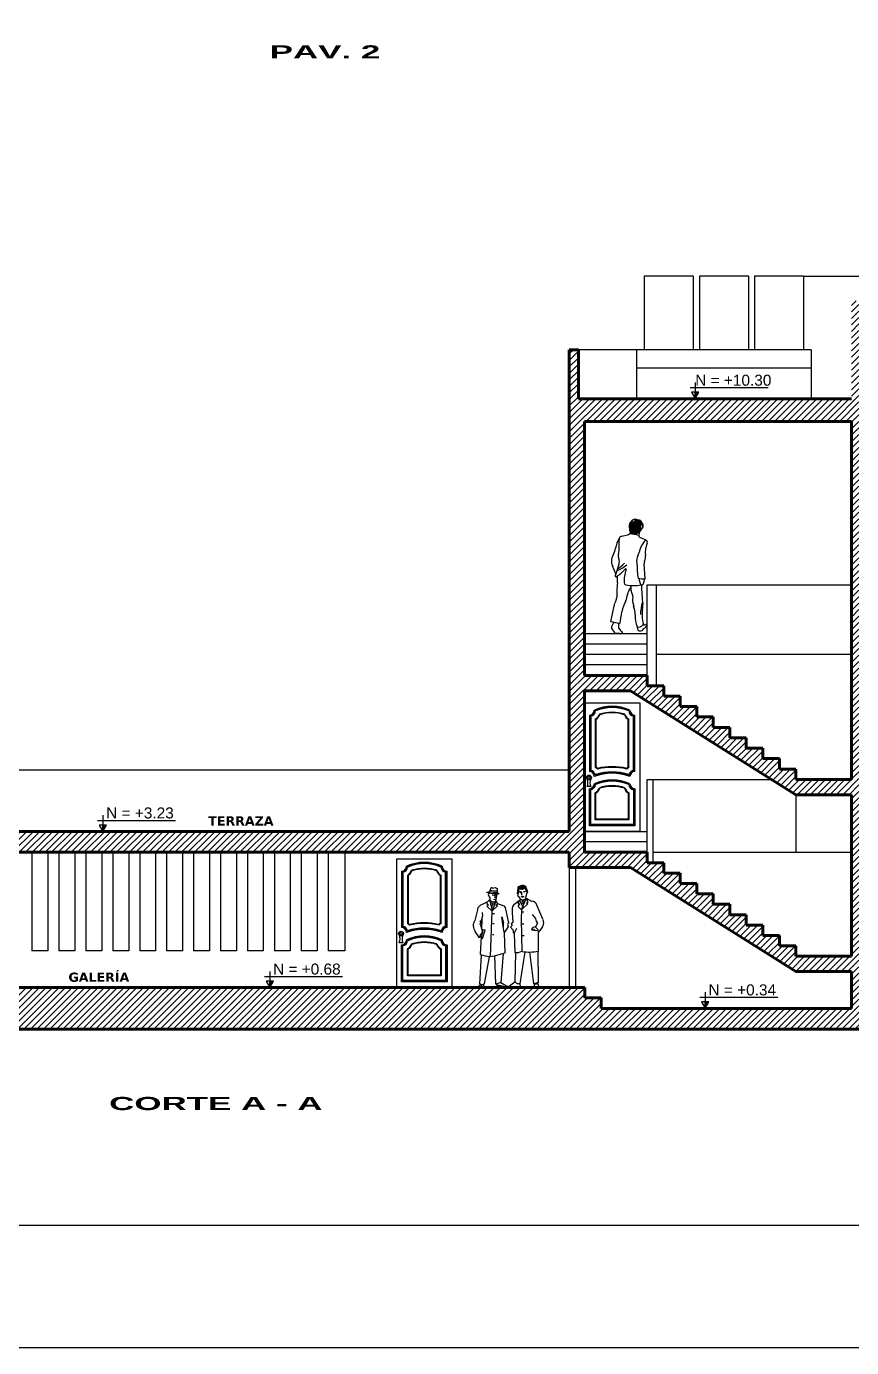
# Model space of a CAD drawing. Header units: inches. Extents: x 20.7 to 104.8, y 84.5 to 143.9.
# Drawn here: x 52.3 to 65.79, y 84.49 to 106.07 of the extents above; entities that cross this region are included whole.
import ezdxf

# ---------------------------------------------------------------- set-up
doc = ezdxf.new("R2010")
doc.units = ezdxf.units.IN
doc.header["$MEASUREMENT"] = 0
for name, color, linetype in [('Cotas', 60, 'Continuous'), ('Formato', 77, 'Continuous'), ('Gradas', 3, 'Continuous'), ('Pared lejana', 152, 'Continuous'), ('Personas', 241, 'Continuous'), ('Puertas', 1, 'Continuous'), ('Texto', 98, 'Continuous'), ('Textura piso', 8, 'Continuous'), ('Ventana', 4, 'Continuous')]:
    doc.layers.add(name, color=color, linetype=linetype)
doc.layers.add('Paredes', color=5, linetype='Continuous', lineweight=80)
doc.styles.add('SANSSERIFBOLD', font='sasb____.pfb', dxfattribs={"width": 0.85, "height": 0.6})
doc.styles.get("Standard").update_dxf_attribs({"font": 'arial.ttf'})

# ---------------------------------------------------------------- blocks, each defined once
blk = doc.blocks.new('Puerta ele')
at = {"layer": 'Puertas', "linetype": 'Continuous'}
for p, q in [((330.196, 32.366), (330.196, 34.466)), ((330.196, 34.466), (331.096, 34.466)), ((331.096, 34.466), (331.096, 32.366)), ((330.274, 34.267), (330.274, 33.346)), ((330.285, 34.257), (330.285, 33.356)), ((330.296, 34.248), (330.296, 33.365)), ((330.371, 34.199), (330.371, 33.414)), ((330.382, 34.193), (330.382, 33.42)), ((330.91, 33.42), (330.91, 34.193)), ((330.921, 33.414), (330.921, 34.199)), ((330.996, 33.365), (330.996, 34.248)), ((331.007, 33.356), (331.007, 34.257)), ((331.018, 33.346), (331.018, 34.267)), ((330.297, 33.098), (330.238, 33.098)), ((330.274, 32.458), (330.274, 33.064)), ((330.285, 32.469), (330.285, 33.054)), ((330.296, 32.48), (330.296, 33.045)), ((330.996, 33.045), (330.996, 32.48)), ((331.007, 33.054), (331.007, 32.469)), ((331.018, 33.064), (331.018, 32.458)), ((330.371, 32.555), (330.371, 32.996)), ((330.382, 32.566), (330.382, 32.99)), ((330.91, 32.99), (330.91, 32.566)), ((330.921, 32.996), (330.921, 32.555)), ((331.018, 32.458), (330.274, 32.458)), ((331.007, 32.469), (330.285, 32.469)), ((330.996, 32.48), (330.296, 32.48)), ((330.921, 32.555), (330.371, 32.555)), ((330.91, 32.566), (330.382, 32.566)), ((331.096, 32.366), (330.196, 32.366))]:
    blk.add_line(p, q, dxfattribs=at)
for radius in [0.039, 0.0194]:
    blk.add_circle((330.267, 33.248), radius, dxfattribs=at)
for centre, radius, start, end in [((330.274, 34.348), 0.0807, 270, 360), ((330.274, 34.348), 0.0915, 276.7563, 355.959), ((330.274, 34.348), 0.102, 282.1532, 352.5847), ((330.646, 33.715), 0.696, 65.282, 114.718), ((330.646, 33.709), 0.691, 66.0655, 113.9345), ((330.646, 33.703), 0.687, 66.8231, 113.1769), ((331.018, 34.348), 0.102, 187.4153, 257.8468), ((331.018, 34.348), 0.0915, 184.041, 263.2437), ((331.018, 34.348), 0.0807, 180, 270), ((330.274, 34.348), 0.178, 303.0557, 338.1439), ((330.274, 34.348), 0.188, 304.8499, 336.776), ((330.646, 33.649), 0.665, 71.8684, 108.1316), ((330.646, 33.64), 0.664, 72.5911, 107.4089), ((331.018, 34.348), 0.188, 203.224, 235.1501), ((331.018, 34.348), 0.178, 201.8561, 236.9443), ((330.274, 33.265), 0.0807, 0, 90), ((330.274, 33.265), 0.0915, 9.8943, 83.2437), ((330.274, 33.265), 0.102, 17.2566, 77.8468), ((330.646, 32.462), 0.854, 70.0822, 109.9178), ((330.646, 32.444), 0.882, 71.3895, 108.6105), ((330.274, 33.265), 0.178, 42.8508, 56.9443), ((330.646, 32.428), 0.909, 72.4562, 107.5438), ((330.274, 33.265), 0.188, 44.874, 55.1501), ((330.646, 32.327), 1.086, 77.1532, 102.8468), ((330.646, 32.312), 1.111, 77.6199, 102.3801), ((331.018, 33.265), 0.188, 124.8499, 135.126), ((331.018, 33.265), 0.178, 123.0557, 137.1492), ((331.018, 33.265), 0.102, 102.1532, 162.7434), ((331.018, 33.265), 0.0915, 96.7563, 170.1057), ((331.018, 33.265), 0.0807, 90, 180), ((330.092, 33.161), 0.159, 336.6196, 22.0435), ((330.274, 33.145), 0.0807, 270, 360), ((330.443, 33.161), 0.159, 157.9565, 203.3804), ((330.274, 33.145), 0.0915, 276.7563, 355.959), ((330.274, 33.145), 0.102, 282.1532, 352.5847), ((330.646, 32.513), 0.696, 65.282, 114.718), ((330.646, 32.506), 0.691, 66.0655, 113.9345), ((330.274, 33.145), 0.178, 303.0557, 338.1439), ((330.646, 32.5), 0.687, 66.8231, 113.1769), ((330.274, 33.145), 0.188, 304.8499, 336.776), ((330.646, 32.447), 0.665, 71.8684, 108.1316), ((330.646, 32.437), 0.664, 72.5911, 107.4089), ((331.018, 33.145), 0.188, 203.224, 235.1501), ((331.018, 33.145), 0.178, 201.8561, 236.9443), ((331.018, 33.145), 0.102, 187.4153, 257.8468), ((331.018, 33.145), 0.0915, 184.041, 263.2437), ((331.018, 33.145), 0.0807, 180, 270)]:
    blk.add_arc(centre, radius, start, end, dxfattribs=at)
blk = doc.blocks.new('person')
at = {"layer": 'Personas', "true_color": 0x2f3232}
h = blk.add_hatch(dxfattribs=at)
h.set_pattern_fill('ANSI38', color=250, scale=0.05, style=0)
h.set_pattern_definition([(45, (367.752759, 28.646932), (-0.00441942, 0.00441942), []), (135, (367.752759, 28.646932), (-0.01325825, 0.00441942), [0.015625, -0.009375])])
h.paths.add_polyline_path([(367.722, 28.765), (367.681, 28.782), (367.654, 28.784), (367.594, 28.76), (367.582, 28.66), (367.593, 28.647), (367.599, 28.647), (367.606, 28.73), (367.662, 28.715), (367.711, 28.741), (367.746, 28.667), (367.745, 28.664), (367.753, 28.673)])
at = {"layer": 'Personas', "color": 36}
for p, q in [((367.131, 28.683), (367.153, 28.751)), ((367.14, 28.707), (367.201, 28.697)), ((367.153, 28.751), (367.168, 28.749)), ((367.168, 28.749), (367.179, 28.742)), ((367.179, 28.742), (367.219, 28.749)), ((367.219, 28.749), (367.252, 28.733)), ((367.252, 28.733), (367.254, 28.67)), ((367.08, 28.668), (367.131, 28.683)), ((367.179, 28.646), (367.08, 28.668)), ((367.131, 28.684), (367.191, 28.672)), ((367.285, 28.647), (367.179, 28.646)), ((367.191, 28.672), (367.254, 28.671)), ((367.201, 28.697), (367.253, 28.697)), ((367.254, 28.67), (367.285, 28.647)), ((367.549, 27.21), (367.557, 27.682)), ((367.704, 27.7), (367.626, 27.178)), ((367.853, 27.179), (367.785, 27.701)), ((367.918, 27.705), (367.925, 27.196)), ((367.582, 27.179), (367.549, 27.21)), ((367.925, 27.196), (367.853, 27.179)), ((367.626, 27.178), (367.582, 27.179))]:
    blk.add_line(p, q, dxfattribs=at)
at = {"layer": 'Personas', "color": 250, "true_color": 0x2f3232}
for p, q in [((367.594, 28.76), (367.582, 28.66)), ((367.654, 28.784), (367.594, 28.76)), ((367.681, 28.782), (367.654, 28.784)), ((367.722, 28.765), (367.681, 28.782)), ((367.753, 28.673), (367.722, 28.765)), ((367.582, 28.66), (367.593, 28.647)), ((367.593, 28.647), (367.599, 28.647)), ((367.645, 28.597), (367.67, 28.611)), ((367.67, 28.611), (367.695, 28.606)), ((367.745, 28.664), (367.753, 28.673))]:
    blk.add_line(p, q, dxfattribs=at)
at = {"layer": 'Personas'}
for p, q in [((367.606, 28.73), (367.598, 28.642)), ((367.662, 28.715), (367.606, 28.73)), ((367.711, 28.741), (367.662, 28.715)), ((367.746, 28.667), (367.711, 28.741)), ((367.114, 28.651), (367.107, 28.634)), ((367.107, 28.634), (367.121, 28.596)), ((367.126, 28.648), (367.114, 28.651)), ((367.121, 28.596), (367.132, 28.583)), ((367.126, 28.658), (367.126, 28.648)), ((367.13, 28.548), (367.173, 28.518)), ((367.132, 28.583), (367.132, 28.583)), ((367.132, 28.583), (367.132, 28.551)), ((367.172, 28.629), (367.202, 28.626)), ((367.173, 28.518), (367.231, 28.527)), ((367.194, 28.554), (367.226, 28.558)), ((367.217, 28.58), (367.208, 28.579)), ((367.242, 28.627), (367.217, 28.624)), ((367.217, 28.624), (367.217, 28.58)), ((367.231, 28.528), (367.253, 28.646)), ((367.253, 28.507), (367.231, 28.53)), ((367.598, 28.642), (367.584, 28.638)), ((367.584, 28.638), (367.596, 28.602)), ((367.596, 28.602), (367.609, 28.597)), ((367.609, 28.597), (367.635, 28.557)), ((367.634, 28.681), (367.618, 28.679)), ((367.627, 28.666), (367.638, 28.667)), ((367.656, 28.674), (367.634, 28.681)), ((367.659, 28.623), (367.656, 28.674)), ((367.667, 28.592), (367.678, 28.594)), ((367.683, 28.684), (367.714, 28.688)), ((367.687, 28.671), (367.696, 28.672)), ((367.724, 28.577), (367.727, 28.608)), ((367.727, 28.608), (367.746, 28.667)), ((367.838, 28.097), (367.812, 28.063)), ((367.812, 28.063), (367.828, 28.053)), ((367.828, 28.053), (367.861, 28.068)), ((367.876, 28.109), (367.838, 28.097)), ((367.861, 28.068), (367.852, 28.055)), ((367.852, 28.055), (367.905, 28.049))]:
    blk.add_line(p, q, dxfattribs=at)
at = {"layer": 'Personas', "color": 36, "true_color": 0x673d14}
for p, q in [((367.097, 28.517), (367.006, 28.471)), ((367.087, 28.507), (367.13, 28.548)), ((367.094, 28.473), (367.087, 28.507)), ((367.13, 28.544), (367.174, 28.376)), ((367.166, 28.518), (367.16, 28.503)), ((367.16, 28.503), (367.172, 28.491)), ((367.172, 28.491), (367.164, 28.421)), ((367.231, 28.527), (367.174, 28.367)), ((367.195, 28.517), (367.203, 28.495)), ((367.203, 28.495), (367.199, 28.489)), ((367.26, 28.473), (367.253, 28.507)), ((367.261, 28.491), (367.361, 28.451)), ((366.93, 28.387), (366.886, 28.211)), ((367.016, 28.287), (366.989, 28.191)), ((367.011, 28.343), (367.016, 28.287)), ((367.085, 28.447), (367.11, 28.469)), ((367.173, 28.363), (367.085, 28.447)), ((367.11, 28.469), (367.094, 28.473)), ((367.145, 27.623), (367.173, 28.363)), ((367.174, 28.367), (367.258, 28.451)), ((367.184, 28.326), (367.208, 28.326)), ((367.199, 28.489), (367.201, 28.459)), ((367.234, 28.467), (367.26, 28.473)), ((367.258, 28.451), (367.234, 28.467)), ((367.361, 28.451), (367.382, 28.426)), ((367.382, 28.426), (367.434, 28.195)), ((366.982, 28.153), (366.969, 28.155)), ((366.969, 28.155), (366.982, 28.14)), ((366.989, 28.191), (366.97, 28.198)), ((366.97, 28.198), (366.989, 28.175)), ((366.989, 28.175), (366.982, 28.153)), ((366.982, 28.14), (367.014, 28.022)), ((367.002, 28.067), (367.011, 28.237)), ((367.011, 28.237), (367.009, 28.256)), ((367.183, 28.162), (367.206, 28.162)), ((367.349, 28.112), (367.328, 28.27)), ((367.328, 28.27), (367.356, 28.175)), ((367.37, 28.014), (367.349, 28.112)), ((367.356, 28.1), (367.356, 28.175)), ((367.435, 28.108), (367.37, 28.014)), ((367.445, 28.185), (367.42, 28.146)), ((367.42, 28.146), (367.435, 28.108)), ((367.434, 28.195), (367.445, 28.185)), ((366.965, 27.928), (366.896, 28.034)), ((366.977, 27.978), (366.965, 27.928)), ((366.975, 27.952), (366.994, 27.942)), ((367.014, 28.022), (366.977, 27.978)), ((366.98, 27.654), (366.996, 27.954)), ((367.019, 28.057), (366.992, 27.936)), ((366.995, 27.924), (367.016, 27.915)), ((367.016, 27.915), (367.057, 28.051)), ((367.057, 28.051), (367.019, 28.057)), ((367.176, 27.982), (367.2, 27.982)), ((367.368, 28.01), (367.379, 27.68))]:
    blk.add_line(p, q, dxfattribs=at)
at = {"layer": 'Personas', "color": 37}
for p, q in [((367.527, 28.474), (367.633, 28.555)), ((367.602, 28.476), (367.607, 28.535)), ((367.62, 28.545), (367.671, 28.427)), ((367.653, 28.384), (367.728, 28.568)), ((367.728, 28.568), (367.753, 28.511)), ((367.82, 28.523), (367.731, 28.572)), ((367.753, 28.511), (367.731, 28.501)), ((367.731, 28.501), (367.755, 28.485)), ((367.5, 28.342), (367.51, 28.176)), ((367.599, 28.44), (367.624, 28.482)), ((367.65, 28.386), (367.599, 28.44)), ((367.624, 28.482), (367.602, 28.476)), ((367.651, 28.384), (367.644, 28.226)), ((367.755, 28.485), (367.662, 28.399)), ((367.663, 28.354), (367.687, 28.354)), ((367.825, 28.312), (367.882, 28.244)), ((368.001, 28.233), (367.901, 28.463)), ((367.498, 28.13), (367.472, 28.102)), ((367.472, 28.102), (367.515, 28.052)), ((367.51, 28.176), (367.483, 28.157)), ((367.483, 28.157), (367.498, 28.13)), ((367.529, 27.999), (367.573, 28.085)), ((367.644, 28.226), (367.655, 27.71)), ((367.663, 28.156), (367.687, 28.156)), ((367.913, 28.171), (367.88, 28.103)), ((367.88, 28.103), (367.912, 28.071)), ((367.882, 28.244), (367.887, 28.211)), ((367.887, 28.211), (367.903, 28.202)), ((367.903, 28.202), (367.895, 28.184)), ((367.895, 28.184), (367.913, 28.171)), ((367.912, 28.071), (367.929, 28.024)), ((367.931, 28.017), (367.975, 28.072)), ((367.975, 28.072), (368.004, 28.119)), ((367.515, 28.052), (367.515, 28.017)), ((367.515, 28.017), (367.529, 27.999)), ((367.529, 27.999), (367.544, 27.688)), ((367.669, 27.968), (367.693, 27.968)), ((367.929, 27.707), (367.931, 28.017)), ((367.311, 27.196), (367.407, 27.142)), ((366.953, 27.13), (366.965, 27.162)), ((366.961, 27.116), (366.953, 27.13)), ((366.995, 27.117), (366.961, 27.116)), ((366.965, 27.162), (367.01, 27.15)), ((366.982, 27.157), (366.981, 27.17)), ((367.031, 27.132), (366.995, 27.117)), ((367.031, 27.172), (367.031, 27.132)), ((367.239, 27.165), (367.411, 27.127)), ((367.252, 27.147), (367.239, 27.165)), ((367.29, 27.137), (367.252, 27.147)), ((367.299, 27.145), (367.29, 27.137)), ((367.312, 27.134), (367.299, 27.145)), ((367.424, 27.122), (367.312, 27.134)), ((367.407, 27.142), (367.424, 27.122))]:
    blk.add_line(p, q, dxfattribs=at)
at = {"layer": 'Personas', "color": 8}
for p, q in [((367.664, 28.496), (367.649, 28.475)), ((367.67, 28.538), (367.654, 28.505)), ((367.654, 28.505), (367.664, 28.496)), ((367.679, 28.54), (367.696, 28.515)), ((367.696, 28.515), (367.68, 28.5)), ((367.68, 28.5), (367.686, 28.484)), ((366.973, 27.174), (367, 27.647)), ((367.233, 27.169), (367.214, 27.637)), ((367.349, 27.672), (367.316, 27.196)), ((367.121, 27.62), (367.041, 27.178)), ((367.316, 27.196), (367.233, 27.169)), ((367.005, 27.157), (366.973, 27.174)), ((367.041, 27.178), (367.005, 27.157))]:
    blk.add_line(p, q, dxfattribs=at)
at = {"layer": 'Personas', "color": 18}
for p, q in [((367.545, 27.208), (367.45, 27.132)), ((367.466, 27.119), (367.448, 27.13)), ((367.596, 27.13), (367.466, 27.119)), ((367.577, 27.121), (367.578, 27.129)), ((367.577, 27.121), (367.633, 27.121)), ((367.63, 27.13), (367.596, 27.13)), ((367.626, 27.175), (367.63, 27.13)), ((367.633, 27.121), (367.63, 27.13)), ((367.858, 27.18), (367.857, 27.14)), ((367.857, 27.14), (367.888, 27.117)), ((367.92, 27.18), (367.875, 27.168)), ((367.888, 27.117), (367.92, 27.116)), ((367.906, 27.178), (367.908, 27.192)), ((367.934, 27.142), (367.92, 27.18)), ((367.92, 27.116), (367.934, 27.142))]:
    blk.add_line(p, q, dxfattribs=at)
at = {"layer": 'Personas'}
blk.add_arc((367.671, 28.623), 0.0725, 241.9613, 315.0688, dxfattribs=at)
at = {"layer": 'Personas', "color": 37}
for centre, radius, start, end in [((367.823, 28.444), 0.0809, 13.4575, 90.7347), ((367.665, 28.38), 0.169, 146.1186, 192.5001), ((367.884, 28.173), 0.131, 337.4395, 25.0407), ((367.563, 27.866), 0.179, 263.4868, 300.9015), ((367.787, 28.495), 0.799, 260.8693, 280.0412)]:
    blk.add_arc(centre, radius, start, end, dxfattribs=at)
at = {"layer": 'Personas', "color": 36, "true_color": 0x673d14}
for centre, radius, start, end in [((367.038, 28.365), 0.111, 106.6876, 167.3404), ((367.01, 28.128), 0.148, 145.5147, 219.4769), ((367.149, 28.067), 0.443, 247.614, 268.0811), ((366.555, 30.505), 2.942, 281.5632, 286.2566)]:
    blk.add_arc(centre, radius, start, end, dxfattribs=at)
blk = doc.blocks.new('T')
at = {"ltscale": 0.5}
blk.add_hatch(color=256, dxfattribs=at).paths.add_polyline_path([(2.6, 0), (0, 0), (2.6, -1.5)])
blk.add_line((0, 0), (2.6, 0), dxfattribs=at)
at = {"linetype": 'Continuous', "ltscale": 0.5}
blk.add_lwpolyline([(0, 0), (2.6, -1.5), (2.6, 1.5)], close=True, dxfattribs=at)
blk = doc.blocks.new('nivel c')
at = {"layer": 'Cotas'}
for p, q in [((230.884, 33.149), (232.159, 33.149)), ((230.97, 33.232), (230.97, 32.969))]:
    blk.add_line(p, q, dxfattribs=at)
at = {"layer": 'Cotas', "color": 8, "xscale": 0.03999999999996362, "yscale": 0.03999999999996362, "zscale": 0.03999999999996362, "rotation": 90}
blk.add_blockref('T', (230.97, 32.969), dxfattribs=at)
blk = doc.blocks.new('people')
at = {"true_color": 0x2f3232}
h = blk.add_hatch(dxfattribs=at)
h.set_pattern_fill('ANSI38', color=250, scale=0.05, angle=45, style=0)
h.set_pattern_definition([(90, (326.720215, 24.233731), (-0.00625, 9e-19), []), (180, (326.720215, 24.233731), (-0.0125, -0.00625), [0.015625, -0.009375])])
edge = h.paths.add_edge_path()
edge.add_arc((326.658, 24.408), 0.0398, 11.1317, 76.2407)
edge.add_arc((326.617, 24.35), 0.123, 113.2344, 172.903)
edge.add_arc((326.771, 24.869), 0.434, 248.6383, 256.2407)
edge.add_arc((326.591, 24.41), 0.0582, 68.6383, 113.2344)
edge.add_arc((326.559, 24.358), 0.0645, 172.903, 191.7376)
edge.add_arc((326.177, 24.278), 0.325, 0.6648, 11.7376)
edge.add_arc((326.547, 24.283), 0.0448, 180.6648, 256.2568)
edge.add_arc((326.582, 24.424), 0.191, 256.2568, 287.5392)
edge.add_arc((326.621, 24.301), 0.061, 287.5392, 337.6468)
edge.add_arc((326.878, 24.195), 0.217, 139.938, 157.6468)
edge.add_arc((326.789, 24.434), 0.0933, 191.1317, 216.2418)
edge.add_arc((326.684, 24.358), 0.0358, 319.938, 396.2418)
at = {"color": 37}
for p, q in [((326.373, 24.191), (326.465, 24.212)), ((326.653, 24.249), (326.648, 24.198)), ((326.661, 24.176), (326.762, 24.131)), ((326.273, 23.573), (326.217, 23.703)), ((326.324, 23.727), (326.263, 23.543)), ((326.75, 23.491), (326.735, 23.736))]:
    blk.add_line(p, q, dxfattribs=at)
at = {"color": 8}
for p, q in [((326.192, 22.788), (326.244, 23.052)), ((326.265, 22.607), (326.204, 22.69)), ((326.233, 22.781), (326.209, 22.721)), ((326.315, 22.762), (326.318, 22.694)), ((326.624, 22.708), (326.629, 22.673)), ((326.361, 22.599), (326.377, 22.61))]:
    blk.add_line(p, q, dxfattribs=at)
at = {"color": 7}
blk.add_line((326.724, 22.75), (326.711, 22.734), dxfattribs=at)
at = {"color": 250, "true_color": 0x2f3232}
for centre, radius, start, end in [((326.617, 24.35), 0.123, 113.2344, 172.903), ((326.591, 24.41), 0.0582, 68.6383, 113.2344), ((326.771, 24.869), 0.434, 248.6383, 256.2407), ((326.658, 24.408), 0.0398, 11.1317, 76.2407), ((326.789, 24.434), 0.0933, 191.1317, 216.2418), ((326.559, 24.358), 0.0645, 172.903, 191.7376), ((326.177, 24.278), 0.325, 0.6648, 11.7376), ((326.547, 24.283), 0.0448, 180.6648, 256.2568), ((326.582, 24.424), 0.191, 256.2568, 287.5392), ((326.621, 24.301), 0.061, 287.5392, 337.6468), ((326.878, 24.195), 0.217, 139.938, 157.6468), ((326.684, 24.358), 0.0358, 319.938, 36.2418)]:
    blk.add_arc(centre, radius, start, end, dxfattribs=at)
at = {"color": 37}
for centre, radius, start, end in [((326.39, 24.12), 0.0724, 103.256, 152.2152), ((326.448, 24.283), 0.073, 283.256, 334.5444), ((326.481, 23.713), 0.515, 71.0255, 88.3019), ((326.67, 24.196), 0.0219, 174.5751, 246.0598), ((325.911, 24.064), 0.365, 330.0578, 348.7633), ((326.851, 23.877), 0.593, 152.2152, 168.7633), ((325.93, 23.986), 0.399, 345.8402, 7.0166), ((326.655, 24.076), 0.333, 163.7872, 187.0166), ((327.078, 23.836), 0.432, 136.9705, 168.178), ((327.181, 23.915), 0.426, 158.1701, 185.4665), ((326.743, 24.09), 0.0451, 338.1701, 66.0597), ((326.4, 23.783), 0.199, 150.0578, 203.4411), ((326.001, 24.138), 0.568, 301.8431, 316.439), ((326.41, 23.865), 0.0965, 165.8402, 202.2302), ((326.184, 23.773), 0.147, 341.7326, 22.2302), ((326.73, 23.803), 0.117, 146.8546, 196.7471), ((326.494, 23.732), 0.129, 356.5823, 16.7471), ((326.491, 23.959), 0.167, 326.8546, 348.178), ((326.85, 23.743), 0.115, 157.8521, 183.5164), ((326.572, 23.856), 0.186, 337.8521, 5.4665), ((326.275, 23.539), 0.0129, 161.7326, 299.7251), ((326.041, 23.95), 0.485, 299.7251, 322.1534), ((326.094, 24.146), 0.555, 290.8435, 310.1037), ((326.937, 23.456), 0.529, 159.4195, 183.4038), ((326.432, 23.646), 0.00999, 339.4195, 142.1534), ((327.431, 23.676), 0.81, 176.5823, 192.2391), ((326.442, 23.427), 0.0334, 183.4038, 258.5087), ((326.552, 23.965), 0.583, 258.5087, 282.9627), ((326.774, 24.157), 0.666, 258.3556, 267.9638)]:
    blk.add_arc(centre, radius, start, end, dxfattribs=at)
at = {"color": 8}
for centre, radius, start, end in [((325.928, 23.461), 0.373, 354.534, 11.4008), ((328.806, 23.186), 2.519, 174.534, 179.9924), ((325.326, 23.929), 1.322, 331.5146, 334.1443), ((326.794, 23.356), 0.278, 174.3047, 206.1911), ((330.828, 23.535), 4.14, 181.9686, 186.3209), ((326.517, 22.998), 0.279, 150.7516, 168.8509), ((326.181, 23.186), 0.106, 330.7516, 359.9924), ((326.867, 22.877), 0.5, 149.8186, 170.8906), ((326.383, 23.158), 0.0588, 329.8186, 353.6282), ((326.841, 23.107), 0.402, 151.5146, 173.6281), ((326.498, 23.21), 0.0514, 351.5802, 26.1911), ((326.863, 23.156), 0.317, 171.5802, 199.7946), ((327.324, 22.908), 0.648, 161.4987, 180), ((305.987, 26.225), 20.646, 350.3255, 350.8906), ((326.201, 22.918), 0.386, 357.7228, 19.7946), ((327.044, 22.885), 0.458, 177.7228, 202.6493), ((327.265, 22.905), 0.563, 169.755, 196.031), ((326.457, 23.051), 0.258, 349.755, 6.3209), ((326.049, 21.798), 1.001, 73.1531, 81.829), ((326.218, 22.7), 0.0171, 148.5305, 216.3056), ((326.138, 22.749), 0.0762, 328.5305, 338.2916), ((326.334, 22.694), 0.0154, 182.697, 212.5784), ((326.498, 22.8), 0.211, 212.5784, 234.9166), ((326.648, 22.785), 0.0808, 250.8808, 321.1274), ((326.665, 22.678), 0.0363, 188.106, 262.8731), ((326.669, 22.705), 0.0634, 262.8731, 330.747), ((326.729, 22.839), 0.0979, 262.8145, 291.8728), ((326.748, 22.66), 0.0279, 116.2042, 150.747), ((326.699, 22.76), 0.0839, 296.2042, 342.8074), ((326.769, 22.738), 0.0102, 342.8074, 111.8727), ((326.278, 22.617), 0.0167, 216.3056, 269.5881), ((326.273, 21.871), 0.729, 83.9695, 89.5881), ((326.351, 22.614), 0.0176, 263.9695, 305.1279), ((326.371, 22.619), 0.0102, 305.1279, 54.9166)]:
    blk.add_arc(centre, radius, start, end, dxfattribs=at)
at = {"layer": 'Personas'}
for p, q in [((326.661, 23.5), (326.656, 23.469)), ((326.73, 23.492), (326.735, 23.465))]:
    blk.add_line(p, q, dxfattribs=at)
for centre, radius, start, end in [((326.683, 23.465), 0.027, 170.4592, 224.3283), ((326.642, 23.425), 0.0298, 353.2856, 44.3283), ((326.698, 23.418), 0.0262, 173.2856, 325.7475), ((326.644, 23.455), 0.0909, 325.7475, 5.022), ((326.706, 23.46), 0.0292, 5.022, 9.1218)]:
    blk.add_arc(centre, radius, start, end, dxfattribs=at)

msp = doc.modelspace()

# ---------------------------------------------------------------- hatches: boundary and pattern name
at = {"layer": 'Textura piso'}
h = msp.add_hatch(dxfattribs=at)
h.set_pattern_fill('ANSI31', color=256, scale=0.6, style=0)
h.set_pattern_definition([(45, (71.56862, 89.68824), (-0.05303301, 0.05303301), [])])
h.paths.add_polyline_path([(45.882, 90.368), (45.882, 90.028), (45.387, 90.028), (45.387, 89.858), (41.569, 89.858), (41.569, 94.298), (44.59, 94.298), (44.59, 94.498), (41.569, 94.498), (41.569, 94.598), (41.319, 94.598), (41.319, 89.858), (39.934, 89.858), (39.934, 89.688), (71.369, 89.688), (71.369, 89.858), (71.069, 89.858), (71.069, 90.028), (70.249, 90.028), (70.249, 92.578), (71.569, 92.578), (71.569, 92.728), (71.369, 92.728), (71.369, 100.788), (71.219, 100.788), (71.219, 99.988), (66.286, 99.988), (66.286, 101.588), (66.166, 101.588), (66.166, 92.918), (65.906, 92.918), (65.906, 101.588), (65.786, 101.588), (65.786, 99.988), (61.324, 99.988), (61.324, 100.788), (61.174, 100.788), (61.174, 92.918), (51.583, 92.918), (51.583, 93.088), (51.313, 93.088), (51.313, 93.258), (51.043, 93.258), (51.043, 93.428), (50.773, 93.428), (50.773, 93.598), (44.44, 93.598), (44.44, 93.238), (49.954, 93.238), (49.954, 92.578), (50.757, 92.578), (50.757, 92.468), (50.907, 92.468), (50.907, 92.578), (61.174, 92.578), (61.174, 92.328), (62.176, 92.328), (64.876, 90.628), (65.786, 90.628), (65.786, 90.028), (61.697, 90.028), (61.697, 90.198), (61.427, 90.198), (61.427, 90.368)])
h.paths.add_polyline_path([(50.314, 92.918), (50.314, 93.348), (50.431, 93.348), (51.114, 92.918)], flags=16)
h.paths.add_polyline_path([(61.424, 92.578), (62.446, 92.578), (62.446, 92.408), (62.716, 92.408), (62.716, 92.238), (62.986, 92.238), (62.986, 92.068), (63.256, 92.068), (63.256, 91.898), (63.526, 91.898), (63.526, 91.728), (63.796, 91.728), (63.796, 91.558), (64.066, 91.558), (64.066, 91.388), (64.336, 91.388), (64.336, 91.218), (64.606, 91.218), (64.606, 91.048), (64.876, 91.048), (64.876, 90.878), (65.786, 90.878), (65.786, 93.518), (64.876, 93.518), (62.176, 95.218), (61.424, 95.218)], flags=17)
h.paths.add_polyline_path([(61.424, 95.468), (61.424, 99.618), (65.786, 99.618), (65.786, 93.768), (64.876, 93.768), (64.876, 93.938), (64.606, 93.938), (64.606, 94.108), (64.336, 94.108), (64.336, 94.278), (64.066, 94.278), (64.066, 94.448), (63.796, 94.448), (63.796, 94.618), (63.526, 94.618), (63.526, 94.788), (63.256, 94.788), (63.256, 94.958), (62.986, 94.958), (62.986, 95.128), (62.716, 95.128), (62.716, 95.298), (62.446, 95.298), (62.446, 95.468)], flags=16)
h.paths.add_polyline_path([(65.906, 92.578), (65.906, 90.028), (68.689, 90.028), (68.689, 92.578)], flags=17)
h.paths.add_polyline_path([(66.286, 92.918), (66.286, 95.808), (67.699, 95.808), (67.699, 92.918)], flags=16)
h.paths.add_polyline_path([(66.286, 96.148), (66.286, 99.618), (67.699, 99.618), (67.699, 96.148)], flags=16)
h.paths.add_polyline_path([(67.819, 92.918), (67.819, 95.808), (71.119, 95.808), (71.119, 92.918)], flags=16)
h.paths.add_polyline_path([(67.819, 96.148), (67.819, 99.618), (71.119, 99.618), (71.119, 96.148)], flags=16)
h.paths.add_polyline_path([(68.789, 92.578), (68.789, 90.028), (70.053, 90.028), (70.053, 92.578)], flags=17)

# ---------------------------------------------------------------- linework, layer by layer
at = {"layer": 'Cotas'}
msp.add_line((64.999, 101.988), (72.619, 101.988), dxfattribs=at)
at = {"layer": 'Formato'}
for points in [[(20.685, 84.486), (104.785, 84.486), (104.785, 143.886), (20.685, 143.886)], [(22.685, 86.486), (102.785, 86.486), (102.785, 141.886), (22.685, 141.886)]]:
    msp.add_lwpolyline(points, close=True, dxfattribs=at)
at = {"layer": 'Gradas'}
for p, q in [((65.786, 99.618), (65.786, 93.768)), ((62.446, 96.148), (61.424, 96.148)), ((62.446, 95.978), (61.424, 95.978)), ((62.446, 95.808), (61.424, 95.808)), ((62.446, 95.638), (61.424, 95.638)), ((61.424, 92.918), (62.446, 92.918)), ((62.446, 92.748), (61.424, 92.748)), ((62.446, 92.578), (61.424, 92.578)), ((62.446, 92.408), (62.446, 92.578))]:
    msp.add_line(p, q, dxfattribs=at)
at = {"layer": 'Pared lejana'}
for p, q in [((62.399, 101.988), (62.399, 100.788)), ((63.199, 101.988), (62.399, 101.988)), ((63.199, 101.988), (63.199, 100.788)), ((63.299, 101.988), (63.299, 100.788)), ((64.099, 101.988), (63.299, 101.988)), ((64.099, 101.988), (64.099, 100.788)), ((64.199, 101.988), (64.199, 100.788)), ((64.999, 101.988), (64.199, 101.988)), ((64.999, 101.988), (64.999, 100.788)), ((65.124, 100.788), (61.324, 100.788)), ((62.274, 100.788), (62.274, 99.988)), ((65.124, 100.788), (65.124, 99.988)), ((65.124, 100.488), (62.274, 100.488)), ((62.446, 95.468), (62.446, 96.948)), ((62.446, 96.948), (65.786, 96.948)), ((62.596, 95.298), (62.596, 96.948)), ((65.786, 95.808), (62.596, 95.808)), ((61.174, 93.918), (50.923, 93.918)), ((62.446, 92.578), (62.446, 93.768)), ((62.446, 93.768), (64.479, 93.768)), ((62.546, 92.408), (62.546, 93.768)), ((64.876, 93.518), (64.876, 92.578)), ((62.546, 92.578), (65.786, 92.578)), ((61.174, 92.328), (61.174, 90.368)), ((61.274, 92.328), (61.274, 90.368))]:
    msp.add_line(p, q, dxfattribs=at)
at = {"layer": 'Paredes'}
for p, q in [((61.174, 100.788), (61.174, 92.918)), ((61.324, 100.788), (61.174, 100.788)), ((61.324, 100.788), (61.324, 99.988)), ((65.786, 99.988), (61.324, 99.988)), ((65.786, 99.618), (61.424, 99.618)), ((61.424, 99.618), (61.424, 95.468)), ((65.786, 99.618), (65.786, 93.768)), ((62.446, 95.468), (61.424, 95.468)), ((62.446, 95.298), (62.446, 95.468)), ((62.176, 95.218), (61.424, 95.218)), ((61.424, 95.218), (61.424, 92.578)), ((64.876, 93.518), (62.176, 95.218)), ((62.716, 95.298), (62.446, 95.298)), ((62.716, 95.298), (62.716, 95.128)), ((62.986, 95.128), (62.716, 95.128)), ((62.986, 95.128), (62.986, 94.958)), ((63.256, 94.958), (62.986, 94.958)), ((63.256, 94.958), (63.256, 94.788)), ((63.526, 94.788), (63.256, 94.788)), ((63.526, 94.788), (63.526, 94.618)), ((63.796, 94.618), (63.526, 94.618)), ((63.796, 94.618), (63.796, 94.448)), ((64.066, 94.448), (63.796, 94.448)), ((64.066, 94.448), (64.066, 94.278)), ((64.336, 94.278), (64.066, 94.278)), ((64.336, 94.278), (64.336, 94.108)), ((64.606, 94.108), (64.336, 94.108)), ((64.606, 94.108), (64.606, 93.938)), ((64.876, 93.938), (64.606, 93.938)), ((64.876, 93.938), (64.876, 93.768)), ((64.876, 93.768), (65.786, 93.768)), ((64.876, 93.518), (65.786, 93.518)), ((65.786, 93.518), (65.786, 90.878)), ((61.174, 92.918), (51.583, 92.918)), ((61.174, 92.578), (50.907, 92.578)), ((61.174, 92.328), (61.174, 92.578)), ((61.424, 92.578), (62.446, 92.578)), ((62.446, 92.408), (62.446, 92.578)), ((62.716, 92.408), (62.446, 92.408)), ((62.716, 92.238), (62.716, 92.408)), ((62.176, 92.328), (61.174, 92.328)), ((62.176, 92.328), (64.876, 90.628)), ((62.986, 92.238), (62.716, 92.238)), ((62.986, 92.068), (62.986, 92.238)), ((63.256, 92.068), (62.986, 92.068)), ((63.256, 91.898), (63.256, 92.068)), ((63.526, 91.898), (63.256, 91.898)), ((63.526, 91.728), (63.526, 91.898)), ((63.796, 91.728), (63.526, 91.728)), ((63.796, 91.558), (63.796, 91.728)), ((64.066, 91.558), (63.796, 91.558)), ((64.066, 91.388), (64.066, 91.558)), ((64.336, 91.388), (64.066, 91.388)), ((64.336, 91.218), (64.336, 91.388)), ((64.606, 91.218), (64.336, 91.218)), ((64.606, 91.048), (64.606, 91.218)), ((64.876, 91.048), (64.606, 91.048)), ((64.876, 90.878), (64.876, 91.048)), ((65.786, 90.878), (64.876, 90.878)), ((65.786, 90.628), (64.876, 90.628)), ((65.786, 90.628), (65.786, 90.028)), ((61.427, 90.368), (45.882, 90.368)), ((61.427, 90.198), (61.427, 90.368)), ((61.697, 90.198), (61.427, 90.198)), ((61.697, 90.028), (61.697, 90.198)), ((65.786, 90.028), (61.697, 90.028)), ((39.934, 89.688), (71.369, 89.688))]:
    msp.add_line(p, q, dxfattribs=at)
at = {"layer": 'Ventana'}
for p, q in [((52.395, 92.578), (52.395, 90.968)), ((52.655, 92.578), (52.655, 90.968)), ((52.835, 92.578), (52.835, 90.968)), ((53.095, 92.578), (53.095, 90.968)), ((53.275, 92.578), (53.275, 90.968)), ((53.535, 92.578), (53.535, 90.968)), ((53.715, 92.578), (53.715, 90.968)), ((53.975, 92.578), (53.975, 90.968)), ((54.155, 92.578), (54.155, 90.968)), ((54.415, 92.578), (54.415, 90.968)), ((54.595, 92.578), (54.595, 90.968)), ((54.855, 92.578), (54.855, 90.968)), ((55.035, 92.578), (55.035, 90.968)), ((55.295, 92.578), (55.295, 90.968)), ((55.475, 92.578), (55.475, 90.968)), ((55.735, 92.578), (55.735, 90.968)), ((55.915, 92.578), (55.915, 90.968)), ((56.175, 92.578), (56.175, 90.968)), ((56.355, 92.578), (56.355, 90.968)), ((56.615, 92.578), (56.615, 90.968)), ((56.795, 92.578), (56.795, 90.968)), ((57.055, 92.578), (57.055, 90.968)), ((57.235, 92.578), (57.235, 90.968)), ((57.235, 92.578), (57.505, 92.578)), ((57.505, 92.578), (57.505, 90.968)), ((52.655, 90.968), (52.395, 90.968)), ((53.095, 90.968), (52.835, 90.968)), ((53.535, 90.968), (53.275, 90.968)), ((53.975, 90.968), (53.715, 90.968)), ((54.415, 90.968), (54.155, 90.968)), ((54.855, 90.968), (54.595, 90.968)), ((55.295, 90.968), (55.035, 90.968)), ((55.735, 90.968), (55.475, 90.968)), ((56.175, 90.968), (55.915, 90.968)), ((56.615, 90.968), (56.355, 90.968)), ((57.055, 90.968), (56.795, 90.968)), ((57.505, 90.968), (57.235, 90.968))]:
    msp.add_line(p, q, dxfattribs=at)

# ---------------------------------------------------------------- block references
at = {"layer": 'Cotas'}
for p in [(-167.738, 67.02), (-177.417, 59.95), (-174.691, 57.4), (-167.577, 57.06)]:
    msp.add_blockref('nivel c', p, dxfattribs=at)
at = {"layer": 'Personas'}
for name, p in [('people', (-264.339, 73.552)), ('person', (-307.258, 63.252))]:
    msp.add_blockref(name, p, dxfattribs=at)
at = {"layer": 'Puertas'}
for p in [(-268.772, 60.552), (-271.842, 58.002)]:
    msp.add_blockref('Puerta ele', p, dxfattribs=at)

# ---------------------------------------------------------------- texts
at = {"layer": 'Cotas', "color": 7, "style": 'SANSSERIFBOLD', "width": 1.9}
for s, height, p in [('PAV. 2', 0.2149, (56.279, 105.546)), ('CORTE A - A', 0.21494, (53.656, 88.366))]:
    msp.add_text(s, height=height, dxfattribs=at).set_placement(p)
at = {"layer": 'Cotas', "char_height": 0.18, "attachment_point": 1}
for s, insert, width in [(' N = +10.30', (63.162, 100.38), 1.30861), (' N = +3.23', (53.538, 93.31), 1.25261), (' N = +0.68', (56.264, 90.76), 1.25261), (' N = +0.34', (63.378, 90.42), 1.25261)]:
    msp.add_mtext(s, dxfattribs=dict(at, insert=insert, width=width))
at = {"layer": 'Texto', "char_height": 0.15, "attachment_point": 1}
for s, insert in [('{\\fVerdana|b1|i0|c0|p34;TERRAZA}', (55.276, 93.165)), ('{\\fVerdana|b1|i0|c0|p34;GALERÍA}', (52.991, 90.612))]:
    msp.add_mtext(s, dxfattribs=dict(at, insert=insert))

doc.saveas('drawing.dxf')
